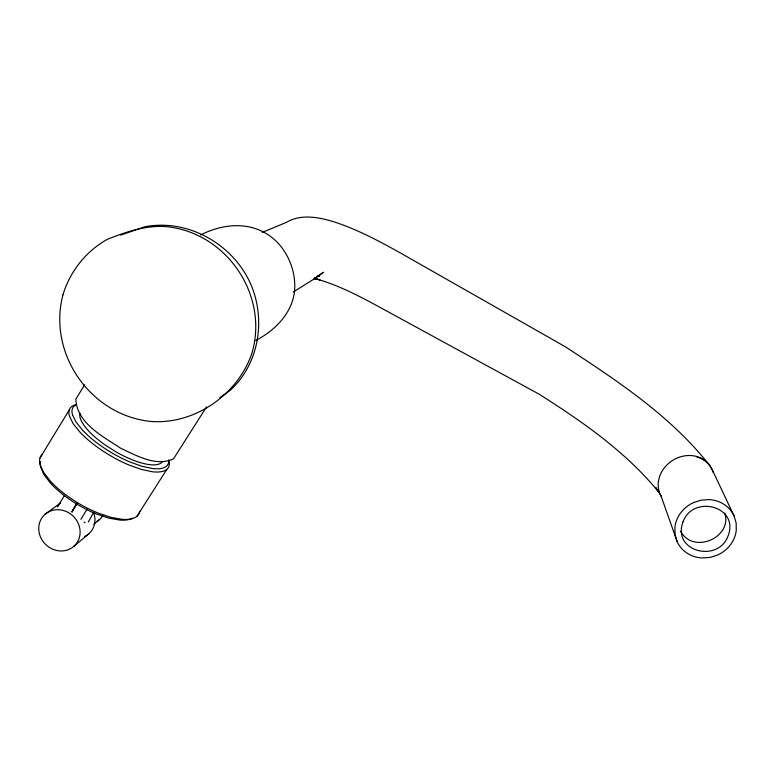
<?xml version="1.0" encoding="UTF-8"?>
<svg xmlns="http://www.w3.org/2000/svg" width="775" height="775" viewBox="0 0 775 775"><rect width="100%" height="100%" fill="white"/><g stroke="black" fill="none" stroke-linecap="round" stroke-linejoin="round"><path stroke-width="1.16" d="M75.785 505.397L76.948 503.304M88.35 521.914L93.63 512.459M77.045 502.888L71.891 511.984L76.832 503.382M72.046 511.907L76.56 503.847M40.077 457.831L69.266 409.965M84.591 384.836L75.834 399.202C76.89 423.324 103.182 436.567 120.91 448.367C136.691 455.642 155.988 466.957 173.503 458.858L206.557 406.904M57.553 506.821L64.509 495.477M80.881 519.337L87.081 509.223M137.03 516.198L166.809 469.379M73.906 546.268A21.535 19.733 44.2 0 0 64.993 511.016A21.535 19.733 44.2 0 0 39.399 533.713A21.535 19.733 44.2 0 0 73.906 546.268L88.883 533.781M93.794 524.229L99.093 519.86M44.863 514.474L60.644 502.801A20.964 19.268 44.4 0 0 57.97 505.823M255.847 340.487C276.21 329.743 294.151 311.327 294.781 287.07C294.965 271.725 289.598 256.893 279.833 245.094C259.082 221.069 227.114 221.388 200.648 234.961M219.809 397.604L229.884 390.629C260.565 362.797 266.755 315.406 248.329 279.039C229.148 242.042 186.388 218.899 144.915 226.746L120.638 235.145M293.367 291.991L314.863 278.496L323.495 272.248L317.014 276.646L319.813 275.726L316.704 276.762M262.221 232.442L286.372 222.377C300.748 213.764 318.38 217.145 333.521 221.689C357.43 229.39 379.682 241.364 401.518 253.619L565.382 346.793C616.619 380.37 669.406 415.051 708.011 463.373M314.505 278.022L316.452 277.886L314.34 277.993M314.108 278.68L319.998 279.814L314.573 278.487M314.505 278.496C335.992 284.183 355.948 294.393 375.429 304.866L539.012 394.117C582.732 421.832 626.345 452.135 659.196 492.668L655.64 487.485L660.465 494.886M84.126 521.992L85.105 522.796M680.77 531.321C692.743 554.532 732.53 537.879 724.838 513.118M72.472 414.712L75.998 422.007L82.731 430.358A54.463 18.164 31.1 0 0 129.483 461.803L141.767 466.24L152.462 468.517A57.428 19.123 31.1 0 0 168.737 461.997M712.099 469.466L733.973 515.743L736.153 522.98L736.25 530.594A31.911 29.673 -16.7 0 1 717.815 554.939L710.094 557.428L702.082 557.981A30.38 28.239 -16.7 0 1 677.331 542.083L660.881 495.516M677.331 542.083L675.083 534.905L674.899 527.3A31.911 29.663 -16.8 0 1 693.208 502.723L700.997 500.166L709.096 499.594A30.39 28.258 -16.8 0 1 733.973 515.743M661.511 496.804A28.743 25.139 -32.1 0 1 674.085 459.546A28.743 25.139 -32.1 0 1 711.644 468.856M696.996 457.056A28.772 25.158 -32.1 0 1 713.271 472.566M162.033 462.103A47.895 15.955 31.1 0 1 115.552 451.612L104.77 444.705A47.895 15.955 31.1 0 1 79.99 413.162M93.707 512.866A20.964 19.268 44.4 0 1 84.669 536.552M168.737 459.856A59.549 19.908 31.1 0 1 152.394 471.762L141.292 469.427L128.524 464.835A56.478 18.91 31.1 0 1 79.99 432.198L73.034 423.518L69.392 415.933A59.52 19.918 31.1 0 1 75.456 404.812M139.713 511.384A59.007 21.574 30.7 0 1 122.237 519.357L111.019 517.38L98.212 513.098A55.965 20.489 30.7 0 1 50.104 480.829L43.361 471.975L39.961 464.128A58.977 21.584 30.7 0 1 41.811 454.964M132.544 518.117A56.856 20.857 30.7 0 1 119.825 520.054L109.013 518.165L96.672 514.048A53.921 19.811 30.7 0 1 50.365 482.98L43.875 474.455L40.6 466.879A56.827 20.867 30.7 0 1 40.455 461.677M72.482 414.712A57.398 19.123 31.1 0 1 75.514 405.122M102.707 515.656A16.352 15.083 44.6 0 1 97.224 521.197M62.93 294.849C47.43 353.72 90.753 415.7 151.328 421.493C195.038 424.555 237.741 394.523 251.856 353.478C269.312 294.781 225.951 231.609 164.978 226.532C144.77 225.399 125.947 231.958 107.444 239.262C85.88 251.265 70.099 271.279 62.93 294.849M683.037 521.837C671.673 551.577 718.028 563.299 728.054 536.048C739.747 506.162 692.947 494.276 683.037 521.837"/></g></svg>
